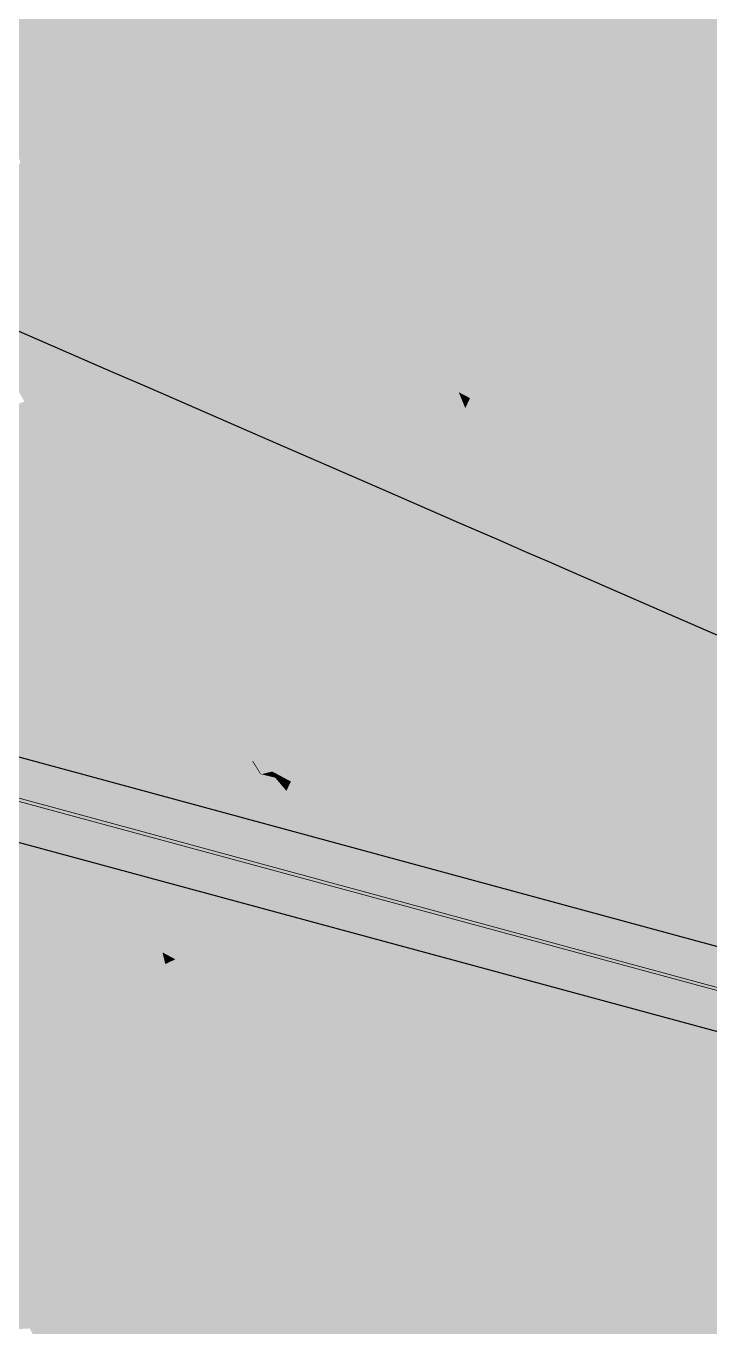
# Model space of a CAD drawing. Header units: millimetres. Extents: x 340454 to 342791, y 6993867 to 6995092.
# Drawn here: x 340724.119 to 340725.843, y 6994475.589 to 6994478.869 of the extents above; entities that cross this region are included whole.
import ezdxf

# ---------------------------------------------------------------- set-up
doc = ezdxf.new("R2010")
doc.units = ezdxf.units.MM
doc.header["$LTSCALE"] = 10
for name, color, linetype in [('A-MODELAGEM', 7, 'Continuous'), ('F-HZ-CORREDOR-FEAT', 2, 'Continuous'), ('T-HM-CURVA_INTERMEDIARIA', 45, 'Continuous'), ('URB-Calçadas', 2, 'Continuous'), ('URB-Quadras', 3, 'Continuous')]:
    doc.layers.add(name, color=color, linetype=linetype)

msp = doc.modelspace()

# ---------------------------------------------------------------- linework, layer by layer
at = {"lineweight": 20}
for points in [[(340759.0065, 6994467.4608), (340762.7064, 6994481.7173), (340729.4316, 6994491.6366, -0.02533), (340722.6396, 6994477.3185), (340759.0065, 6994467.4608)], [(340722.6258, 6994477.3139, -0.021462), (340715.5969, 6994465.5717, -0.089425), (340715.3822, 6994462.0823), (340754.7892, 6994451.2595), (340758.9926, 6994467.4562), (340722.6258, 6994477.3139, -0.022322)]]:
    msp.add_lwpolyline(points, format="xyb", close=True, dxfattribs=at)
at = {"layer": 'A-MODELAGEM', "color": 161, "linetype": 'Continuous', "lineweight": -3}
for points in [[(340725.9024, 6994479.386), (340725.8015, 6994479.1631), (340726.3003, 6994477.6579)], [(340723.8184, 6994479.2702), (340724.0349, 6994478.7348), (340724.215, 6994479.0638)], [(340725.8015, 6994479.1631), (340725.6869, 6994478.9097), (340725.7277, 6994478.8096)], [(340725.8015, 6994479.1631), (340725.7277, 6994478.8096), (340726.3003, 6994477.6579)], [(340724.5127, 6994478.9089), (340724.8951, 6994478.7099), (340724.7318, 6994479.1065)], [(340724.7318, 6994479.1065), (340724.8951, 6994478.7099), (340724.7478, 6994479.1031)], [(340724.7478, 6994479.1031), (340724.8951, 6994478.7099), (340724.9107, 6994478.7018)], [(340724.7478, 6994479.1031), (340724.9107, 6994478.7018), (340725.0165, 6994479.0448)], [(340724.0349, 6994478.7348), (340724.3186, 6994478.6713), (340724.215, 6994479.0638)], [(340724.215, 6994479.0638), (340724.3186, 6994478.6713), (340724.488, 6994478.9217)], [(340725.0165, 6994479.0448), (340724.9107, 6994478.7018), (340725.1619, 6994478.571)], [(340725.0165, 6994479.0448), (340725.1619, 6994478.571), (340725.3926, 6994478.9632)], [(340725.1619, 6994478.571), (340725.5609, 6994478.6336), (340725.3926, 6994478.9632)], [(340725.3926, 6994478.9632), (340725.5609, 6994478.6336), (340725.4085, 6994478.9598)], [(340725.4085, 6994478.9598), (340725.5667, 6994478.6464), (340725.681, 6994478.8967)], [(340725.4085, 6994478.9598), (340725.5609, 6994478.6336), (340725.5667, 6994478.6464)], [(340724.3186, 6994478.6713), (340724.6681, 6994478.593), (340724.488, 6994478.9217)], [(340724.488, 6994478.9217), (340724.6681, 6994478.593), (340724.5127, 6994478.9089)], [(340724.5127, 6994478.9089), (340724.6681, 6994478.593), (340724.6855, 6994478.5891)], [(340724.5127, 6994478.9089), (340724.6855, 6994478.5891), (340724.8951, 6994478.7099)], [(340725.6826, 6994478.9003), (340725.681, 6994478.8967), (340725.7277, 6994478.8096)], [(340725.6869, 6994478.9097), (340725.6826, 6994478.9003), (340725.7277, 6994478.8096)], [(340725.681, 6994478.8967), (340725.5667, 6994478.6464), (340726.7475, 6994476.3086)], [(340725.681, 6994478.8967), (340726.7475, 6994476.3086), (340725.7277, 6994478.8096)], [(340725.7277, 6994478.8096), (340726.7475, 6994476.3086), (340726.3003, 6994477.6579)], [(340724.0349, 6994478.7348), (340724.1235, 6994478.5158), (340724.3186, 6994478.6713)], [(340724.0349, 6994478.7348), (340724.1051, 6994478.5255), (340724.1235, 6994478.5158)], [(340724.6855, 6994478.5891), (340724.9712, 6994478.5251), (340724.8951, 6994478.7099)], [(340724.8951, 6994478.7099), (340724.9712, 6994478.5251), (340724.9107, 6994478.7018)], [(340724.9107, 6994478.7018), (340724.9712, 6994478.5251), (340724.9836, 6994478.5223)], [(340724.9107, 6994478.7018), (340724.9836, 6994478.5223), (340725.1619, 6994478.571)], [(340724.1235, 6994478.5158), (340724.3976, 6994478.372), (340724.3186, 6994478.6713)], [(340724.3186, 6994478.6713), (340724.3976, 6994478.372), (340724.6681, 6994478.593)], [(340725.5667, 6994478.6464), (340725.5609, 6994478.6336), (340726.7475, 6994476.3086)], [(340725.1619, 6994478.571), (340725.4612, 6994478.4153), (340725.5609, 6994478.6336)], [(340725.5609, 6994478.6336), (340725.4612, 6994478.4153), (340726.5487, 6994476.3625)], [(340725.5609, 6994478.6336), (340726.5487, 6994476.3625), (340726.7475, 6994476.3086)], [(340724.3976, 6994478.372), (340724.9472, 6994478.0836), (340724.6681, 6994478.593)], [(340724.6681, 6994478.593), (340724.9472, 6994478.0836), (340724.6855, 6994478.5891)], [(340724.6855, 6994478.5891), (340724.9631, 6994478.0752), (340724.9712, 6994478.5251)], [(340724.6855, 6994478.5891), (340724.9472, 6994478.0836), (340724.9631, 6994478.0752)], [(340724.9836, 6994478.5223), (340725.1911, 6994478.4758), (340725.1619, 6994478.571)], [(340725.1619, 6994478.571), (340725.1911, 6994478.4758), (340725.4612, 6994478.4153)], [(340723.9378, 6994478.2315), (340724.257, 6994478.1577), (340724.1051, 6994478.5255)], [(340724.1051, 6994478.5255), (340724.257, 6994478.1577), (340724.1235, 6994478.5158)], [(340724.1235, 6994478.5158), (340724.257, 6994478.1577), (340724.2695, 6994478.1548)], [(340724.1235, 6994478.5158), (340724.2695, 6994478.1548), (340724.3976, 6994478.372)], [(340724.9712, 6994478.5251), (340724.9631, 6994478.0752), (340725.2097, 6994477.9458)], [(340724.9712, 6994478.5251), (340725.2097, 6994477.9458), (340724.9836, 6994478.5223)], [(340724.9836, 6994478.5223), (340725.2197, 6994477.9406), (340725.3102, 6994478.0877)], [(340724.9836, 6994478.5223), (340725.3102, 6994478.0877), (340725.1911, 6994478.4758)], [(340724.9836, 6994478.5223), (340725.2097, 6994477.9458), (340725.2197, 6994477.9406)], [(340725.1911, 6994478.4758), (340725.3102, 6994478.0877), (340725.4612, 6994478.4153)], [(340725.4612, 6994478.4153), (340725.3102, 6994478.0877), (340725.5014, 6994477.4646)], [(340725.4612, 6994478.4153), (340725.5014, 6994477.4646), (340726.5487, 6994476.3625)], [(340724.2695, 6994478.1548), (340724.4669, 6994478.1092), (340724.3976, 6994478.372)], [(340724.3976, 6994478.372), (340724.4669, 6994478.1092), (340724.9472, 6994478.0836)], [(340723.9378, 6994478.2315), (340724.1151, 6994477.9226), (340724.1362, 6994477.9114)], [(340723.9378, 6994478.2315), (340724.1362, 6994477.9114), (340724.257, 6994478.1577)], [(340724.257, 6994478.1577), (340724.1362, 6994477.9114), (340724.421, 6994477.7607)], [(340724.257, 6994478.1577), (340724.421, 6994477.7607), (340724.2695, 6994478.1548)], [(340724.2695, 6994478.1548), (340724.421, 6994477.7607), (340724.4311, 6994477.7554)], [(340724.2695, 6994478.1548), (340724.4311, 6994477.7554), (340724.4669, 6994478.1092)], [(340724.4669, 6994478.1092), (340724.4311, 6994477.7554), (340724.5813, 6994477.6759)], [(340724.4669, 6994478.1092), (340724.5813, 6994477.6759), (340725.0008, 6994477.9858)], [(340724.4669, 6994478.1092), (340725.0008, 6994477.9858), (340724.9472, 6994478.0836)], [(340724.9472, 6994478.0836), (340725.0008, 6994477.9858), (340724.9631, 6994478.0752)], [(340725.2197, 6994477.9406), (340725.238, 6994477.931), (340725.3102, 6994478.0877)], [(340725.3102, 6994478.0877), (340725.238, 6994477.931), (340725.5014, 6994477.4646)], [(340724.9631, 6994478.0752), (340725.013, 6994477.983), (340725.2097, 6994477.9458)], [(340724.9631, 6994478.0752), (340725.0008, 6994477.9858), (340725.013, 6994477.983)], [(340724.5813, 6994477.6759), (340725.1429, 6994477.7264), (340725.0008, 6994477.9858)], [(340725.0008, 6994477.9858), (340725.1429, 6994477.7264), (340725.013, 6994477.983)], [(340725.013, 6994477.983), (340725.1469, 6994477.7351), (340725.2262, 6994477.9056)], [(340725.013, 6994477.983), (340725.2262, 6994477.9056), (340725.2135, 6994477.9367)], [(340725.013, 6994477.983), (340725.1429, 6994477.7264), (340725.1469, 6994477.7351)], [(340725.013, 6994477.983), (340725.2135, 6994477.9367), (340725.2097, 6994477.9458)], [(340723.7232, 6994477.7545), (340724.3099, 6994477.6148), (340724.1151, 6994477.9226)], [(340724.1151, 6994477.9226), (340724.3099, 6994477.6148), (340724.1362, 6994477.9114)], [(340725.2097, 6994477.9458), (340725.2135, 6994477.9367), (340725.2197, 6994477.9406)], [(340725.2135, 6994477.9367), (340725.2221, 6994477.9347), (340725.2197, 6994477.9406)], [(340725.2135, 6994477.9367), (340725.2262, 6994477.9056), (340725.2303, 6994477.9144)], [(340725.2135, 6994477.9367), (340725.2303, 6994477.9144), (340725.2221, 6994477.9347)], [(340725.2197, 6994477.9406), (340725.2221, 6994477.9347), (340725.238, 6994477.931)], [(340725.2221, 6994477.9347), (340725.2303, 6994477.9144), (340725.238, 6994477.931)], [(340725.2303, 6994477.9144), (340725.2262, 6994477.9056), (340725.7753, 6994476.5721)], [(340725.238, 6994477.931), (340725.2303, 6994477.9144), (340725.5014, 6994477.4646)], [(340725.2303, 6994477.9144), (340725.7753, 6994476.5721), (340725.5014, 6994477.4646)], [(340724.1362, 6994477.9114), (340724.3219, 6994477.612), (340724.421, 6994477.7607)], [(340724.1362, 6994477.9114), (340724.3099, 6994477.6148), (340724.3219, 6994477.612)], [(340725.2262, 6994477.9056), (340725.1469, 6994477.7351), (340725.7753, 6994476.5721)], [(340723.7232, 6994477.7545), (340723.7633, 6994477.5104), (340724.3099, 6994477.6148)], [(340724.3219, 6994477.612), (340724.5, 6994477.5695), (340724.421, 6994477.7607)], [(340724.421, 6994477.7607), (340724.5, 6994477.5695), (340724.4311, 6994477.7554)], [(340724.4311, 6994477.7554), (340724.5069, 6994477.5679), (340724.5813, 6994477.6759)], [(340724.4311, 6994477.7554), (340724.5, 6994477.5695), (340724.5069, 6994477.5679)], [(340724.5813, 6994477.6759), (340725.0132, 6994477.4474), (340725.1429, 6994477.7264)], [(340725.1429, 6994477.7264), (340725.0132, 6994477.4474), (340725.4945, 6994476.6482)], [(340725.1469, 6994477.7351), (340725.1429, 6994477.7264), (340725.7753, 6994476.5721)], [(340725.1429, 6994477.7264), (340725.4945, 6994476.6482), (340725.7753, 6994476.5721)], [(340724.5069, 6994477.5679), (340724.6167, 6994477.5417), (340724.5813, 6994477.6759)], [(340724.5813, 6994477.6759), (340724.6167, 6994477.5417), (340725.0132, 6994477.4474)], [(340723.7633, 6994477.5104), (340724.6884, 6994477.0168), (340724.3099, 6994477.6148)], [(340724.3099, 6994477.6148), (340724.6884, 6994477.0168), (340724.3219, 6994477.612)], [(340724.3219, 6994477.612), (340724.6884, 6994477.0168), (340724.6919, 6994477.0149)], [(340724.3219, 6994477.612), (340724.6919, 6994477.0149), (340724.5, 6994477.5695)], [(340724.5, 6994477.5695), (340724.6919, 6994477.0149), (340724.7395, 6994476.9895)], [(340724.5, 6994477.5695), (340724.7395, 6994476.9895), (340724.5069, 6994477.5679)], [(340724.5069, 6994477.5679), (340724.7395, 6994476.9895), (340724.7412, 6994476.9887)], [(340724.5069, 6994477.5679), (340724.7412, 6994476.9887), (340724.6167, 6994477.5417)], [(340724.6167, 6994477.5417), (340724.7662, 6994476.9753), (340725.0132, 6994477.4474)], [(340724.6167, 6994477.5417), (340724.7412, 6994476.9887), (340724.7662, 6994476.9753)], [(340723.7633, 6994477.5104), (340723.8139, 6994477.2028), (340724.6884, 6994477.0168)], [(340725.5014, 6994477.4646), (340726.047, 6994476.4985), (340726.5487, 6994476.3625)], [(340725.5014, 6994477.4646), (340725.7753, 6994476.5721), (340726.047, 6994476.4985)], [(340725.0132, 6994477.4474), (340724.7662, 6994476.9753), (340724.7866, 6994476.9644)], [(340725.0132, 6994477.4474), (340724.7866, 6994476.9644), (340724.8834, 6994476.8139)], [(340725.0132, 6994477.4474), (340724.8834, 6994476.8139), (340725.4945, 6994476.6482)], [(340723.8139, 6994477.2028), (340724.7096, 6994476.9833), (340724.6884, 6994477.0168)], [(340723.8139, 6994477.2028), (340723.8309, 6994477.0992), (340724.7096, 6994476.9833)], [(340723.8004, 6994476.9868), (340724.7308, 6994476.8465), (340723.8309, 6994477.0992)], [(340723.8309, 6994477.0992), (340724.7345, 6994476.8543), (340724.7096, 6994476.9833)], [(340723.8309, 6994477.0992), (340724.7308, 6994476.8465), (340724.7345, 6994476.8543)], [(340724.6884, 6994477.0168), (340724.7096, 6994476.9833), (340724.6919, 6994477.0149)], [(340724.6919, 6994477.0149), (340724.7119, 6994476.9827), (340724.7395, 6994476.9895)], [(340724.6919, 6994477.0149), (340724.7096, 6994476.9833), (340724.7119, 6994476.9827)], [(340723.8004, 6994476.9868), (340723.7889, 6994476.8962), (340724.6801, 6994476.7394)], [(340723.8004, 6994476.9868), (340724.6838, 6994476.7472), (340724.7308, 6994476.8465)], [(340723.8004, 6994476.9868), (340724.6801, 6994476.7394), (340724.6838, 6994476.7472)], [(340724.7096, 6994476.9833), (340724.7345, 6994476.8543), (340724.7588, 6994476.9056)], [(340724.7096, 6994476.9833), (340724.7588, 6994476.9056), (340724.7119, 6994476.9827)], [(340724.7119, 6994476.9827), (340724.7458, 6994476.9744), (340724.7395, 6994476.9895)], [(340724.7119, 6994476.9827), (340724.7588, 6994476.9056), (340724.7592, 6994476.9065)], [(340724.7119, 6994476.9827), (340724.7592, 6994476.9065), (340724.7458, 6994476.9744)], [(340724.7395, 6994476.9895), (340724.7458, 6994476.9744), (340724.7412, 6994476.9887)], [(340724.7412, 6994476.9887), (340724.7471, 6994476.9741), (340724.7662, 6994476.9753)], [(340724.7412, 6994476.9887), (340724.7458, 6994476.9744), (340724.7471, 6994476.9741)], [(340724.7458, 6994476.9744), (340724.767, 6994476.923), (340724.7674, 6994476.9238)], [(340724.7458, 6994476.9744), (340724.7674, 6994476.9238), (340724.7471, 6994476.9741)], [(340724.7458, 6994476.9744), (340724.7592, 6994476.9065), (340724.767, 6994476.923)], [(340724.7471, 6994476.9741), (340724.7679, 6994476.969), (340724.7662, 6994476.9753)], [(340724.7471, 6994476.9741), (340724.7674, 6994476.9238), (340724.7754, 6994476.9406)], [(340724.7471, 6994476.9741), (340724.7754, 6994476.9406), (340724.7679, 6994476.969)], [(340724.7662, 6994476.9753), (340724.7679, 6994476.969), (340724.7866, 6994476.9644)], [(340724.7679, 6994476.969), (340724.7754, 6994476.9406), (340724.7866, 6994476.9644)], [(340724.7866, 6994476.9644), (340724.7754, 6994476.9406), (340724.8834, 6994476.8139)], [(340724.7754, 6994476.9406), (340724.7674, 6994476.9238), (340724.8031, 6994476.8357)], [(340724.7754, 6994476.9406), (340724.8031, 6994476.8357), (340724.8834, 6994476.8139)], [(340724.7588, 6994476.9056), (340724.7345, 6994476.8543), (340724.8031, 6994476.8357)], [(340724.7592, 6994476.9065), (340724.7588, 6994476.9056), (340724.8031, 6994476.8357)], [(340724.767, 6994476.923), (340724.7592, 6994476.9065), (340724.8031, 6994476.8357)], [(340724.7674, 6994476.9238), (340724.767, 6994476.923), (340724.8031, 6994476.8357)], [(340723.5358, 6994476.7398), (340724.417, 6994476.5178), (340723.7933, 6994476.8938)], [(340723.7889, 6994476.8962), (340723.7933, 6994476.8938), (340724.6801, 6994476.7394)], [(340723.7933, 6994476.8938), (340724.644, 6994476.6632), (340724.6801, 6994476.7394)], [(340723.7933, 6994476.8938), (340724.4624, 6994476.5338), (340724.644, 6994476.6632)], [(340723.7933, 6994476.8938), (340724.417, 6994476.5178), (340724.4624, 6994476.5338)], [(340724.7726, 6994476.7231), (340724.7308, 6994476.8465), (340724.6838, 6994476.7472)], [(340724.7308, 6994476.8465), (340724.8031, 6994476.8357), (340724.7345, 6994476.8543)], [(340724.7726, 6994476.7231), (340724.8031, 6994476.8357), (340724.7308, 6994476.8465)], [(340724.7726, 6994476.7231), (340724.8834, 6994476.8139), (340724.8031, 6994476.8357)], [(340724.7726, 6994476.7231), (340724.9599, 6994476.6949), (340724.8834, 6994476.8139)], [(340724.9599, 6994476.6949), (340725.4945, 6994476.6482), (340724.8834, 6994476.8139)], [(340723.5358, 6994476.7398), (340723.7857, 6994476.295), (340724.417, 6994476.5178)], [(340724.6801, 6994476.7394), (340724.644, 6994476.6632), (340724.7486, 6994476.6348)], [(340724.7726, 6994476.7231), (340724.6838, 6994476.7472), (340724.6801, 6994476.7394)], [(340724.7726, 6994476.7231), (340724.6801, 6994476.7394), (340724.7486, 6994476.6348)], [(340724.9775, 6994476.6675), (340724.7726, 6994476.7231), (340724.7486, 6994476.6348)], [(340724.9775, 6994476.6675), (340724.9599, 6994476.6949), (340724.7726, 6994476.7231)], [(340724.9775, 6994476.6675), (340724.7486, 6994476.6348), (340725.0304, 6994476.5852)], [(340724.9775, 6994476.6675), (340725.517, 6994476.611), (340724.9599, 6994476.6949)], [(340724.9599, 6994476.6949), (340725.517, 6994476.611), (340725.4945, 6994476.6482)], [(340725.5816, 6994476.5036), (340724.9775, 6994476.6675), (340725.0304, 6994476.5852)], [(340725.5816, 6994476.5036), (340725.517, 6994476.611), (340724.9775, 6994476.6675)], [(340724.4624, 6994476.5338), (340724.6069, 6994476.5848), (340724.644, 6994476.6632)], [(340724.7486, 6994476.6348), (340724.5584, 6994476.4822), (340724.819, 6994476.1027)], [(340724.7486, 6994476.6348), (340724.5969, 6994476.5635), (340724.5584, 6994476.4822)], [(340724.7486, 6994476.6348), (340724.597, 6994476.5638), (340724.5969, 6994476.5635)], [(340724.7486, 6994476.6348), (340724.6067, 6994476.5844), (340724.597, 6994476.5638)], [(340724.7486, 6994476.6348), (340724.6069, 6994476.5848), (340724.6067, 6994476.5844)], [(340724.7486, 6994476.6348), (340724.644, 6994476.6632), (340724.6069, 6994476.5848)], [(340725.0513, 6994476.5528), (340724.7486, 6994476.6348), (340724.819, 6994476.1027)], [(340725.0304, 6994476.5852), (340724.7486, 6994476.6348), (340725.0513, 6994476.5528)], [(340725.517, 6994476.611), (340725.7753, 6994476.5721), (340725.4945, 6994476.6482)], [(340725.5816, 6994476.5036), (340725.7753, 6994476.5721), (340725.517, 6994476.611)], [(340724.4624, 6994476.5338), (340724.6067, 6994476.5844), (340724.6069, 6994476.5848)], [(340724.4624, 6994476.5338), (340724.4632, 6994476.5334), (340724.6067, 6994476.5844)], [(340724.4632, 6994476.5334), (340724.597, 6994476.5638), (340724.6067, 6994476.5844)], [(340725.5921, 6994476.4863), (340725.0304, 6994476.5852), (340725.0513, 6994476.5528)], [(340725.5816, 6994476.5036), (340725.0304, 6994476.5852), (340725.5921, 6994476.4863)], [(340725.7447, 6994476.4594), (340725.7753, 6994476.5721), (340725.5816, 6994476.5036)], [(340725.7447, 6994476.4594), (340726.047, 6994476.4985), (340725.7753, 6994476.5721)], [(340724.4632, 6994476.5334), (340724.4952, 6994476.5162), (340724.597, 6994476.5638)], [(340724.4952, 6994476.5162), (340724.5969, 6994476.5635), (340724.597, 6994476.5638)], [(340724.4952, 6994476.5162), (340724.4956, 6994476.516), (340724.5969, 6994476.5635)], [(340724.4956, 6994476.516), (340724.5584, 6994476.4822), (340724.5969, 6994476.5635)], [(340725.0513, 6994476.5528), (340724.819, 6994476.1027), (340725.2568, 6994476.2331)], [(340725.6498, 6994476.3906), (340725.0513, 6994476.5528), (340725.2568, 6994476.2331)], [(340725.5921, 6994476.4863), (340725.0513, 6994476.5528), (340725.6498, 6994476.3906)], [(340723.7857, 6994476.295), (340723.7884, 6994476.2936), (340724.417, 6994476.5178)], [(340723.7884, 6994476.2936), (340724.4184, 6994476.5174), (340724.417, 6994476.5178)], [(340723.7884, 6994476.2936), (340723.8956, 6994476.2354), (340724.4184, 6994476.5174)], [(340723.8956, 6994476.2354), (340724.4701, 6994476.5044), (340724.4184, 6994476.5174)], [(340723.8956, 6994476.2354), (340723.8969, 6994476.2347), (340724.4701, 6994476.5044)], [(340723.8969, 6994476.2347), (340724.4707, 6994476.5043), (340724.4701, 6994476.5044)], [(340723.8969, 6994476.2347), (340724.3284, 6994476.0007), (340724.4707, 6994476.5043)], [(340724.4707, 6994476.5043), (340724.3284, 6994476.0007), (340724.5584, 6994476.4822)], [(340724.417, 6994476.5178), (340724.4184, 6994476.5174), (340724.4624, 6994476.5338)], [(340724.4184, 6994476.5174), (340724.4632, 6994476.5334), (340724.4624, 6994476.5338)], [(340724.4184, 6994476.5174), (340724.4701, 6994476.5044), (340724.4632, 6994476.5334)], [(340724.4632, 6994476.5334), (340724.4701, 6994476.5044), (340724.4952, 6994476.5162)], [(340724.4701, 6994476.5044), (340724.4707, 6994476.5043), (340724.4952, 6994476.5162)], [(340724.4707, 6994476.5043), (340724.4956, 6994476.516), (340724.4952, 6994476.5162)], [(340724.4707, 6994476.5043), (340724.5584, 6994476.4822), (340724.4956, 6994476.516)], [(340725.7447, 6994476.4594), (340725.5816, 6994476.5036), (340725.5921, 6994476.4863)], [(340724.5584, 6994476.4822), (340724.3284, 6994476.0007), (340724.819, 6994476.1027)], [(340725.7447, 6994476.4594), (340725.5921, 6994476.4863), (340725.6498, 6994476.3906)], [(340725.7447, 6994476.4594), (340726.0992, 6994476.4061), (340726.047, 6994476.4985)], [(340725.7447, 6994476.4594), (340725.6498, 6994476.3906), (340725.7208, 6994476.3713)], [(340726.1278, 6994476.3555), (340725.7447, 6994476.4594), (340725.7208, 6994476.3713)], [(340726.1278, 6994476.3555), (340726.0992, 6994476.4061), (340725.7447, 6994476.4594)], [(340725.6498, 6994476.3906), (340725.2568, 6994476.2331), (340725.6704, 6994476.3563)], [(340725.7208, 6994476.3713), (340725.6498, 6994476.3906), (340725.6704, 6994476.3563)], [(340725.6704, 6994476.3563), (340725.2568, 6994476.2331), (340725.2772, 6994476.2014)], [(340725.6704, 6994476.3563), (340725.2772, 6994476.2014), (340725.6725, 6994476.3528)], [(340725.6725, 6994476.3528), (340725.2772, 6994476.2014), (340725.2773, 6994476.2012)], [(340725.6725, 6994476.3528), (340725.2773, 6994476.2012), (340725.2941, 6994476.1752)], [(340725.6725, 6994476.3528), (340725.2941, 6994476.1752), (340725.6743, 6994476.3499)], [(340725.6743, 6994476.3499), (340725.2941, 6994476.1752), (340725.3011, 6994476.1642)], [(340725.6743, 6994476.3499), (340725.3011, 6994476.1642), (340725.675, 6994476.3487)], [(340725.675, 6994476.3487), (340725.3011, 6994476.1642), (340725.5954, 6994475.7066)], [(340725.675, 6994476.3487), (340725.5954, 6994475.7066), (340725.9776, 6994475.8463)], [(340725.7208, 6994476.3713), (340725.6704, 6994476.3563), (340725.6725, 6994476.3528)], [(340725.7208, 6994476.3713), (340725.6725, 6994476.3528), (340725.6743, 6994476.3499)], [(340725.7208, 6994476.3713), (340725.6743, 6994476.3499), (340725.675, 6994476.3487)], [(340725.7208, 6994476.3713), (340725.675, 6994476.3487), (340725.9776, 6994475.8463)], [(340726.1908, 6994476.2439), (340725.7208, 6994476.3713), (340725.9776, 6994475.8463)], [(340726.1629, 6994476.2934), (340725.7208, 6994476.3713), (340726.1908, 6994476.2439)], [(340726.1278, 6994476.3555), (340725.7208, 6994476.3713), (340726.1629, 6994476.2934)], [(340723.7288, 6994476.1558), (340724.3284, 6994476.0007), (340723.8969, 6994476.2347)], [(340725.2568, 6994476.2331), (340724.819, 6994476.1027), (340724.8607, 6994476.042)], [(340725.2568, 6994476.2331), (340724.8607, 6994476.042), (340725.2772, 6994476.2014)], [(340725.2772, 6994476.2014), (340724.8607, 6994476.042), (340724.861, 6994476.0415)], [(340725.2772, 6994476.2014), (340724.861, 6994476.0415), (340725.2773, 6994476.2012)], [(340725.2773, 6994476.2012), (340724.861, 6994476.0415), (340724.8951, 6994475.992)], [(340725.2773, 6994476.2012), (340724.8951, 6994475.992), (340725.2941, 6994476.1752)], [(340725.2941, 6994476.1752), (340724.8951, 6994475.9919), (340724.9095, 6994475.9709)], [(340725.2941, 6994476.1752), (340724.8951, 6994475.992), (340724.8951, 6994475.9919)], [(340725.2941, 6994476.1752), (340724.9095, 6994475.9709), (340725.3011, 6994476.1642)], [(340723.7288, 6994476.1558), (340723.6613, 6994475.758), (340724.3037, 6994475.9493)], [(340723.7288, 6994476.1558), (340724.3037, 6994475.9493), (340724.3284, 6994476.0007)], [(340725.3011, 6994476.1642), (340724.9095, 6994475.9709), (340725.1923, 6994475.5593)], [(340725.3011, 6994476.1642), (340725.1923, 6994475.5593), (340725.5954, 6994475.7066)], [(340724.819, 6994476.1027), (340724.3284, 6994476.0007), (340724.3549, 6994475.9645)], [(340724.819, 6994476.1027), (340724.3549, 6994475.9645), (340724.4215, 6994475.8738)], [(340724.819, 6994476.1027), (340724.4215, 6994475.8738), (340724.8607, 6994476.042)], [(340724.8607, 6994476.042), (340724.4215, 6994475.8738), (340724.422, 6994475.8732)], [(340724.8607, 6994476.042), (340724.422, 6994475.8732), (340724.861, 6994476.0415)], [(340724.861, 6994476.0415), (340724.422, 6994475.8732), (340724.4761, 6994475.7996)], [(340724.861, 6994476.0415), (340724.4761, 6994475.7996), (340724.8951, 6994475.992)], [(340724.3284, 6994476.0007), (340724.3037, 6994475.9493), (340724.3549, 6994475.9645)], [(340724.8951, 6994475.992), (340724.4761, 6994475.7996), (340724.4762, 6994475.7994)], [(340724.8951, 6994475.992), (340724.4762, 6994475.7994), (340724.8951, 6994475.9919)], [(340724.8951, 6994475.9919), (340724.4762, 6994475.7994), (340724.499, 6994475.7684)], [(340724.8951, 6994475.9919), (340724.499, 6994475.7684), (340724.9095, 6994475.9709)], [(340723.6613, 6994475.758), (340724.2324, 6994475.8014), (340724.3037, 6994475.9493)], [(340724.3037, 6994475.9493), (340724.2324, 6994475.8014), (340724.4215, 6994475.8738)], [(340724.3549, 6994475.9645), (340724.3037, 6994475.9493), (340724.4215, 6994475.8738)], [(340724.9095, 6994475.9709), (340724.499, 6994475.7684), (340724.7668, 6994475.4038)], [(340724.9095, 6994475.9709), (340724.7668, 6994475.4038), (340725.1923, 6994475.5593)], [(340724.422, 6994475.8732), (340724.2324, 6994475.8014), (340724.2319, 6994475.8002)], [(340724.422, 6994475.8732), (340724.2319, 6994475.8002), (340724.4761, 6994475.7996)], [(340724.4215, 6994475.8738), (340724.2324, 6994475.8014), (340724.422, 6994475.8732)], [(340725.9776, 6994475.8463), (340725.5954, 6994475.7066), (340725.6128, 6994475.6795)], [(340725.9776, 6994475.8463), (340725.6128, 6994475.6795), (340725.9884, 6994475.8284)], [(340725.9884, 6994475.8284), (340725.6128, 6994475.6795), (340725.6432, 6994475.6322)], [(340725.9884, 6994475.8284), (340725.6432, 6994475.6322), (340726.0073, 6994475.797)], [(340723.6613, 6994475.758), (340723.8498, 6994475.6549), (340724.2324, 6994475.8014)], [(340723.8498, 6994475.6549), (340724.2319, 6994475.8002), (340724.2324, 6994475.8014)], [(340723.8498, 6994475.6549), (340723.8511, 6994475.6542), (340724.2319, 6994475.8002)], [(340723.8511, 6994475.6542), (340724.162, 6994475.6553), (340724.2319, 6994475.8002)], [(340724.4762, 6994475.7994), (340724.162, 6994475.6553), (340724.1619, 6994475.6549)], [(340724.4762, 6994475.7994), (340724.1619, 6994475.6549), (340724.499, 6994475.7684)], [(340724.4761, 6994475.7996), (340724.2319, 6994475.8002), (340724.162, 6994475.6553)], [(340724.4761, 6994475.7996), (340724.162, 6994475.6553), (340724.4762, 6994475.7994)], [(340726.0073, 6994475.797), (340725.6432, 6994475.6322), (340725.6433, 6994475.632)], [(340726.0073, 6994475.797), (340725.6433, 6994475.632), (340725.908, 6994475.2203)], [(340724.499, 6994475.7684), (340724.1284, 6994475.5854), (340724.3172, 6994475.2394)], [(340724.499, 6994475.7684), (340724.1619, 6994475.6549), (340724.1284, 6994475.5854)], [(340724.499, 6994475.7684), (340724.3172, 6994475.2394), (340724.7668, 6994475.4038)], [(340725.5954, 6994475.7066), (340725.1923, 6994475.5593), (340725.2174, 6994475.5227)], [(340725.5954, 6994475.7066), (340725.2174, 6994475.5227), (340725.6128, 6994475.6795)], [(340723.8511, 6994475.6542), (340723.9919, 6994475.5772), (340724.162, 6994475.6553)], [(340723.9919, 6994475.5772), (340724.1619, 6994475.6549), (340724.162, 6994475.6553)], [(340723.9919, 6994475.5772), (340723.9922, 6994475.577), (340724.1619, 6994475.6549)], [(340723.9922, 6994475.577), (340724.1284, 6994475.5854), (340724.1619, 6994475.6549)], [(340725.6128, 6994475.6795), (340725.2174, 6994475.5227), (340725.2611, 6994475.4591)], [(340725.6128, 6994475.6795), (340725.2611, 6994475.4591), (340725.6432, 6994475.6322)], [(340725.6432, 6994475.6322), (340725.2611, 6994475.4591), (340725.2612, 6994475.4589)], [(340725.6432, 6994475.6322), (340725.2612, 6994475.4589), (340725.6433, 6994475.632)], [(340725.6433, 6994475.632), (340725.2612, 6994475.4589), (340725.5198, 6994475.0824)], [(340725.6433, 6994475.632), (340725.5198, 6994475.0824), (340725.908, 6994475.2203)]]:
    msp.add_solid(points, dxfattribs=at)
at = {"layer": 'F-HZ-CORREDOR-FEAT', "color": 2, "linetype": 'Continuous', "lineweight": -3}
for points in [[(340758.9351, 6994467.5837, 722.4697), (340762.5853, 6994481.649, 723.6758), (340729.4894, 6994491.515, 723.5886), (340729.0869, 6994490.5526, 723.474), (340728.6779, 6994489.5929, 723.3594), (340728.2625, 6994488.636, 723.2448), (340727.8408, 6994487.6818, 723.1302), (340727.4127, 6994486.7305, 723.0156), (340726.9783, 6994485.782, 722.9011), (340726.5376, 6994484.8365, 722.7865), (340726.0906, 6994483.8939, 722.6719), (340725.6374, 6994482.9543, 722.5573), (340725.1779, 6994482.0177, 722.4427), (340724.7121, 6994481.0843, 722.3281), (340724.2402, 6994480.1539, 722.2136), (340723.7621, 6994479.2268, 722.099), (340723.2778, 6994478.3028, 721.9844), (340722.7873, 6994477.3821, 721.8698), (340722.7873, 6994477.3821, 721.8698), (340758.9351, 6994467.5837, 722.4697)], [(340758.871, 6994467.3855, 722.4443), (340722.676, 6994477.1966, 721.8526)]]:
    msp.add_polyline3d(points, dxfattribs=at)
at = {"layer": 'T-HM-CURVA_INTERMEDIARIA', "color": 45, "linetype": 'Continuous', "lineweight": -3, "elevation": 722, "flags": 128}
msp.add_lwpolyline([(340726.1137, 6994477.2233), (340725.7155, 6994477.3967), (340725.4925, 6994477.4938), (340725.437, 6994477.5179), (340725.3815, 6994477.542), (340725.3055, 6994477.575), (340725.2113, 6994477.616), (340725.0236, 6994477.6977), (340724.7099, 6994477.8343), (340724.5174, 6994477.9182), (340724.4251, 6994477.9583), (340724.3328, 6994477.9984), (340724.1999, 6994478.0562), (340723.9898, 6994478.1476)], dxfattribs=at)
at = {"layer": 'URB-Calçadas', "lineweight": 0}
msp.add_lwpolyline([(340737.9382, 6994567.9152, -0.173456), (340714.4702, 6994467.4916, 0.151029), (340713.6732, 6994464.648, -1.966639), (340703.0265, 6994471.9859, 0.168204), (340705.5895, 6994474.0192, 0.200073), (340724.3212, 6994581.8954, 0.104086)], format="xyb", dxfattribs=at)
at = {"layer": 'URB-Quadras', "color": 252, "lineweight": 0}
msp.add_lwpolyline([(340815.2411, 6994491.9257, 0.038213), (340872.813, 6994444.8145, 0.427498), (340879.8998, 6994446.2404), (340906.6702, 6994488.5375, 0.399537), (340905.3286, 6994495.2964, -0.090947), (340797.4532, 6994605.4907, 0.427165), (340790.3324, 6994606.7132), (340742.1055, 6994571.0018, 0.26508), (340740.1075, 6994566.4691, -0.172307), (340715.6107, 6994465.5763, -0.089172), (340715.6107, 6994465.5763, -2.016247), (340701.9174, 6994473.7042, 0.157194), (340704.2699, 6994475.6737, 0.197995), (340722.4662, 6994581.0288, 0.104869), (340721.6035, 6994582.9154), (340685.6056, 6994631.4815, 0.2535), (340684.7421, 6994631.8842, -0.18056), (340678.0121, 6994633.9449)], format="xyb", dxfattribs=at)

doc.saveas('drawing.dxf')
